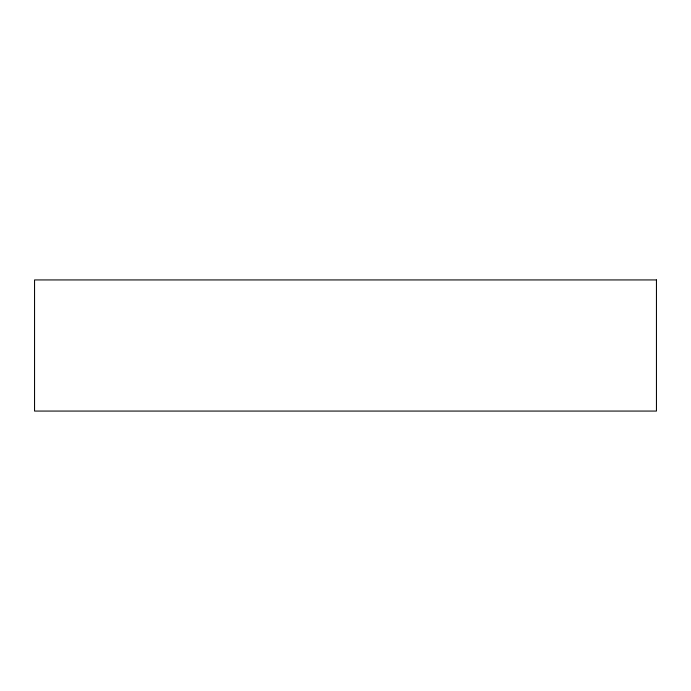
<?xml version="1.0" encoding="UTF-8"?>
<svg xmlns="http://www.w3.org/2000/svg" width="691" height="691" viewBox="0 0 691 691"><rect width="100%" height="100%" fill="white"/><g stroke="black" fill="none" stroke-linecap="round" stroke-linejoin="round"><path stroke-width="1.04" d="M656.45 279.933L34.55 279.933L34.55 411.067L656.45 411.067L656.45 279.933"/></g></svg>
